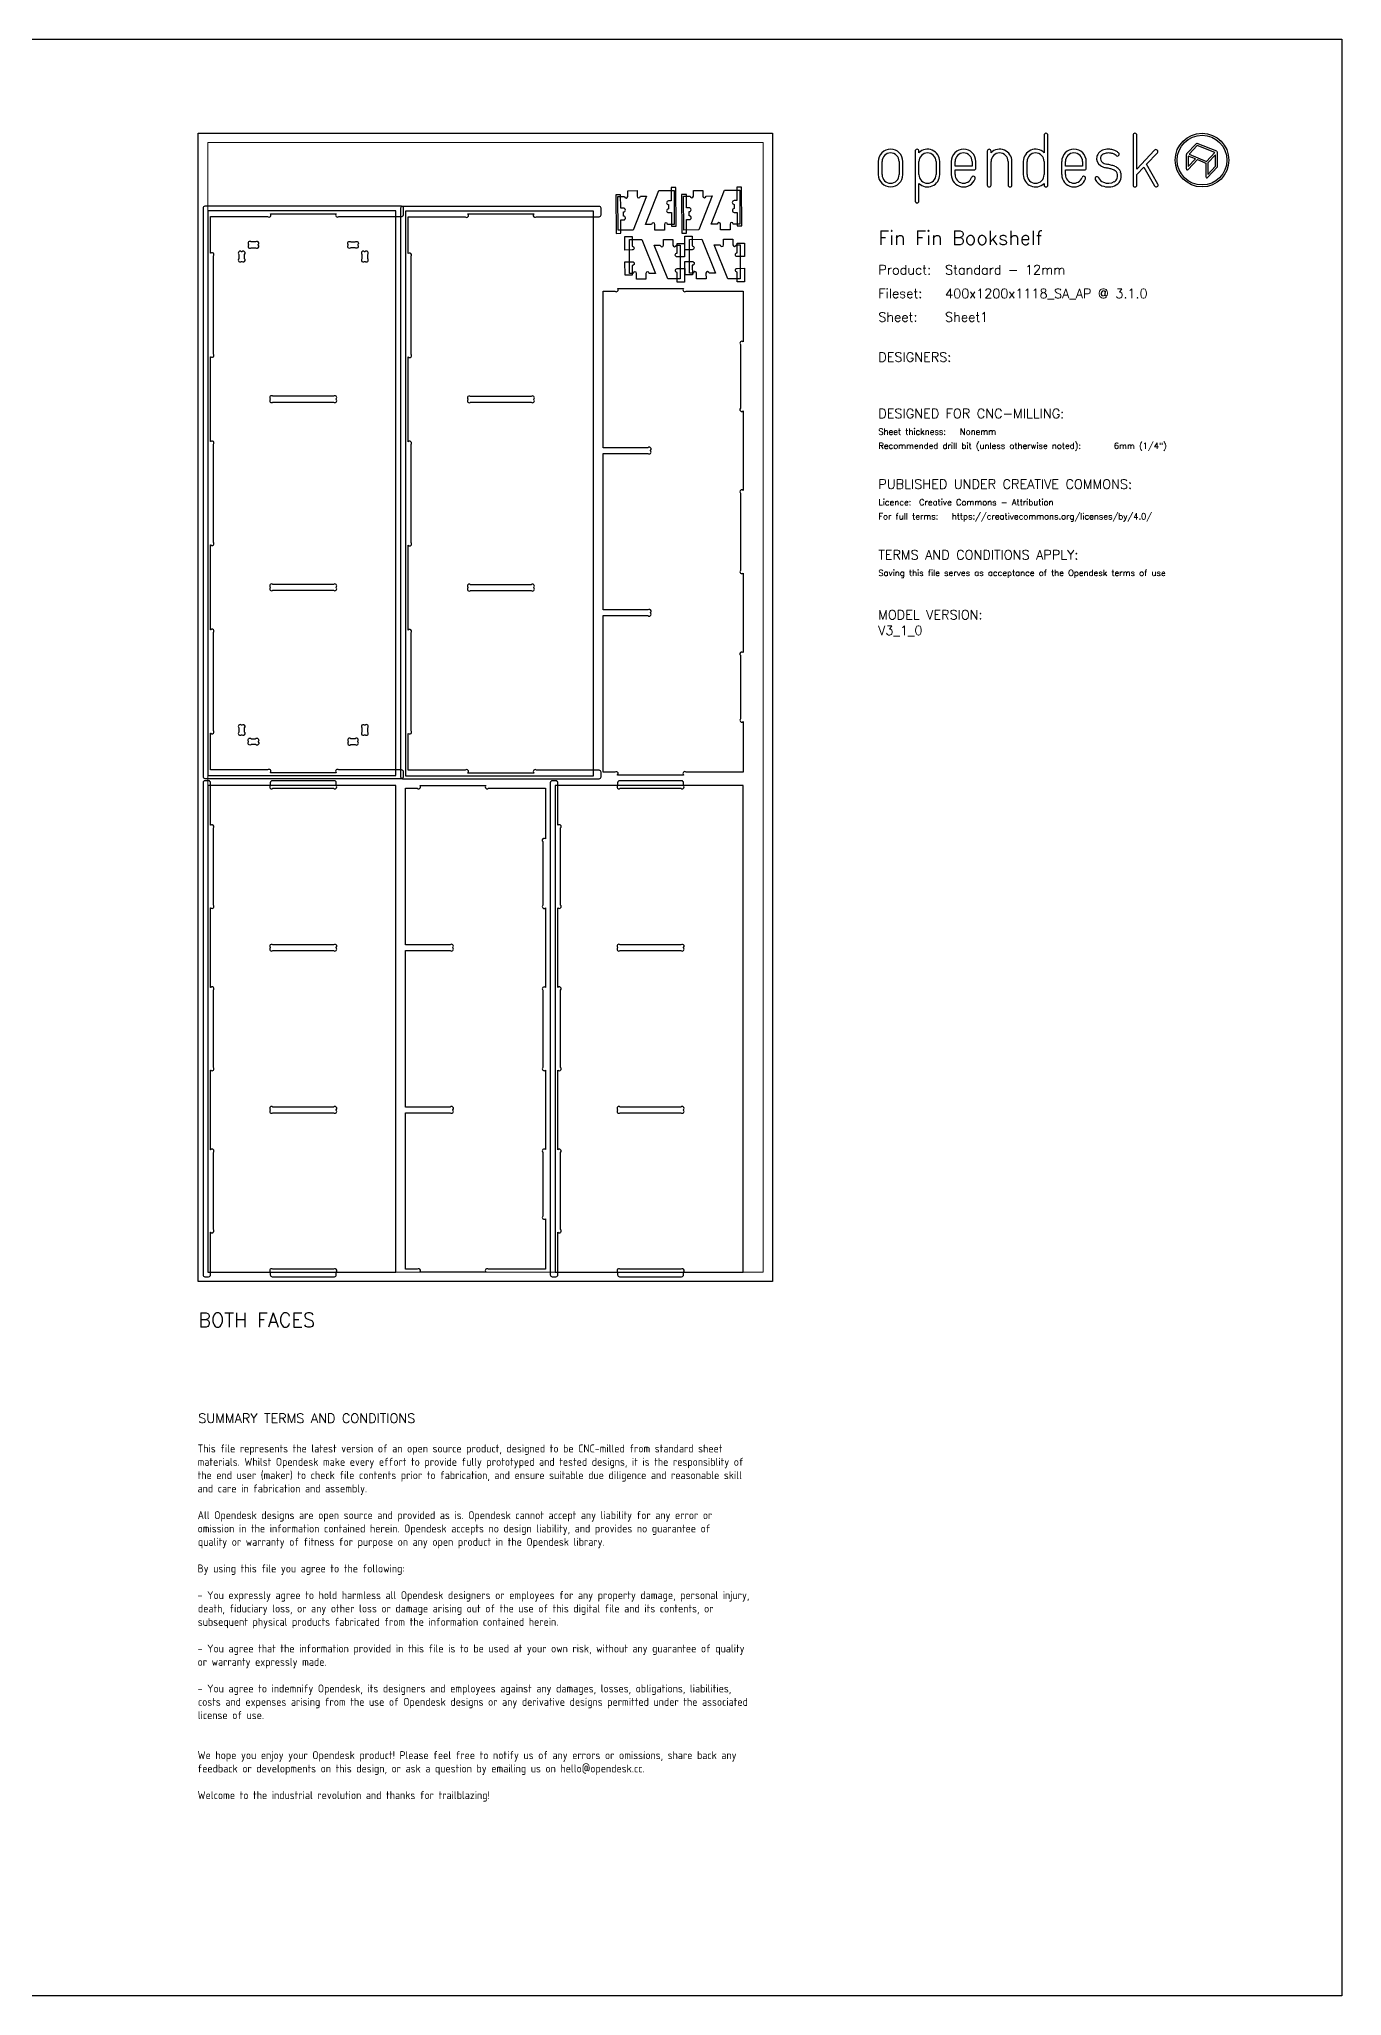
# Model space of a CAD drawing. Header units: millimetres. Extents: x -300 to 5880, y -300 to 4158.
# Drawn here: x 3112 to 5880, y 0 to 4158 of the extents above; entities that cross this region are included whole.
import ezdxf
from ezdxf.enums import TextEntityAlignment as Align

# ---------------------------------------------------------------- set-up
doc = ezdxf.new("R2010")
doc.units = ezdxf.units.MM
doc.layers.add('00-NOPRINT_TEXT', color=7, linetype='Continuous', lineweight=25)
doc.layers.add('00_NOPRINT_TOLERANCE', color=7, linetype='Continuous', lineweight=5)
for name, color, linetype, lineweight, true_color in [('BOARD_$TH-NOMINAL', 3, 'Continuous', 30, 0x00ff00), ('TOP-CUT-INSIDE_12.000MM', 3, 'Continuous', 25, 0x00ff04), ('TOP-CUT-OUTSIDE_12.000MM', 60, 'Continuous', 25, 0xa0ff00), ('TOP-POCKET-INSIDE_6.000MM', 6, 'Continuous', 25, 0xff00e0)]:
    doc.layers.add(name, color=color, linetype=linetype, lineweight=lineweight, true_color=true_color)
doc.styles.add('OD-ISOCP-17_221', font='isocp.shx')
doc.styles.add('OD-ISOCP-17_222', font='isocp.shx')
doc.styles.add('OD-ISOCP-17_223', font='isocp.shx')
doc.styles.add('OD-ISOCP-17_224', font='isocp.shx')
doc.styles.add('OD-ISOCP-17_225', font='isocp.shx')
doc.styles.add('OD-ISOCP-17_226', font='isocp.shx')
doc.styles.add('OD-ISOCP-17_227', font='isocp.shx')
doc.styles.add('OD-ISOCP-17_228', font='isocp.shx')
doc.styles.add('OD-ISOCP-17_229', font='isocp.shx')
doc.styles.add('OD-ISOCP-17_230', font='isocp.shx')
doc.styles.add('OD-ISOCP-17_231', font='isocp.shx')
doc.styles.add('OD-ISOCP-17_232', font='isocp.shx')
doc.styles.add('OD-ISOCP-17_233', font='isocp.shx')
doc.styles.add('OD-ISOCP-17_234', font='isocp.shx')
doc.styles.add('OD-ISOCP-17_235', font='isocp.shx')
doc.styles.add('OD-ISOCP-17_236', font='isocp.shx')
doc.styles.add('OD-ISOCP-17_237', font='isocp.shx')
doc.styles.add('OD-ISOCP-17_238', font='isocp.shx')
doc.styles.add('OD-ISOCP-17_239', font='isocp.shx')
doc.styles.add('OD-SIMPLEX-13_86', font='simplex.shx')
doc.styles.add('OD-SIMPLEX-20_82', font='simplex.shx')
doc.styles.add('OD-SIMPLEX-20_86', font='simplex.shx')
doc.styles.add('OD-SIMPLEX-20_88', font='simplex.shx')
doc.styles.add('OD-SIMPLEX-30_83', font='simplex.shx')
doc.styles.add('OD-SIMPLEX-30_87', font='simplex.shx')

# ---------------------------------------------------------------- blocks, each defined once
blk = doc.blocks.new('Borders Opendesk_7')
at = {"layer": '00-NOPRINT_TEXT'}
for p, q in [((0, 4158), (5880, 4158)), ((5880, 4158), (5880, 0)), ((5247.4, 3954), (5247.4, 3916.7)), ((5255.3, 3848), (5255.3, 3954)), ((5436.4, 3954), (5436.4, 3848)), ((5444.4, 3881.9), (5444.4, 3954)), ((4973.4, 3920.1), (4973.4, 3814.1)), ((4981.3, 3916.7), (4981.3, 3920.1)), ((5126.6, 3920.1), (5126.6, 3848)), ((5134.5, 3916.7), (5134.5, 3920.1)), ((5482.1, 3922), (5444.4, 3881.9)), ((5464.8, 3892.1), (5487.9, 3916.6)), ((5549.5, 3912.6), (5549.5, 3882.2)), ((5570.5, 3935.8), (5550.1, 3914)), ((5553.7, 3909.6), (5553.7, 3887.4)), ((5568.8, 3903.5), (5553.7, 3909.6)), ((5572.6, 3931.9), (5555.2, 3913.4)), ((5555.2, 3913.4), (5592.6, 3898.3)), ((5610, 3916.9), (5572.6, 3931.9)), ((5614.4, 3919.6), (5572.8, 3936.3)), ((5592.6, 3898.3), (5610, 3916.9)), ((5611.5, 3912.4), (5595.2, 3895.1)), ((5611.5, 3888.1), (5611.5, 3912.4)), ((5615.7, 3887.3), (5615.7, 3917.6)), ((4895, 3898), (4895, 3870.1)), ((4902.9, 3870.1), (4902.9, 3898)), ((4939.3, 3898), (4939.3, 3870.1)), ((4947.3, 3870.1), (4947.3, 3898)), ((4981.3, 3870.1), (4981.3, 3898)), ((5017.7, 3898), (5017.7, 3870.1)), ((5025.6, 3870.1), (5025.6, 3898)), ((5050, 3898), (5050, 3870.1)), ((5058, 3888.1), (5058, 3898)), ((5094.4, 3888.1), (5058, 3888.1)), ((5058, 3870.1), (5058, 3880.1)), ((5058, 3880.1), (5098.3, 3880.1)), ((5094.4, 3898), (5094.4, 3888.1)), ((5102.3, 3884.1), (5102.3, 3898)), ((5134.5, 3848), (5134.5, 3898)), ((5170.9, 3898), (5170.9, 3848)), ((5178.9, 3848), (5178.9, 3898)), ((5203, 3898), (5203, 3870.1)), ((5211, 3870.1), (5211, 3898)), ((5247.4, 3898), (5247.4, 3870.1)), ((5284.6, 3898), (5284.6, 3870.1)), ((5292.6, 3888.1), (5292.6, 3898)), ((5329, 3888.1), (5292.6, 3888.1)), ((5292.6, 3870.1), (5292.6, 3880.1)), ((5292.6, 3880.1), (5332.9, 3880.1)), ((5329, 3898), (5329, 3888.1)), ((5336.9, 3884.1), (5336.9, 3898)), ((5444.4, 3870.4), (5459.1, 3886)), ((5444.4, 3848), (5444.4, 3870.4)), ((5459.1, 3886), (5482.1, 3846)), ((5489, 3850), (5464.8, 3892.1)), ((5553.1, 3880.8), (5572.9, 3901.9)), ((5553.7, 3887.4), (5568.8, 3903.5)), ((5572.9, 3901.9), (5591.1, 3894.5)), ((5591.1, 3894.5), (5591.1, 3865.5)), ((5594.7, 3864.1), (5615.1, 3885.8)), ((5595.2, 3895.1), (5595.2, 3870.7)), ((5595.2, 3870.7), (5611.5, 3888.1)), ((4981.3, 3814.1), (4981.3, 3851.4)), ((5247.4, 3851.4), (5247.4, 3848)), ((5880, 0), (0, 0))]:
    blk.add_line(p, q, dxfattribs=at)
for radius in [57, 52.9]:
    blk.add_circle((5582.9, 3901), radius, dxfattribs=at)
for centre, radius, start, end in [((5251.3, 3954), 3.97, 0, 180), ((5440.4, 3954), 3.97, 0, 180), ((4921.1, 3898), 26.1, 0, 180), ((4921.1, 3898), 18.2, 0, 180), ((4977.3, 3920.1), 3.97, 0, 180), ((4999.5, 3898), 26.1, 0, 134.1316), ((4999.5, 3898), 18.2, 0, 180), ((5076.2, 3898), 26.1, 0, 180), ((5076.2, 3898), 18.2, 0, 180), ((5130.6, 3920.1), 3.97, 0, 180), ((5152.7, 3898), 26.1, 0, 134.1316), ((5152.7, 3898), 18.2, 0, 180), ((5229.2, 3898), 26.1, 45.8684, 180), ((5229.2, 3898), 18.2, 0, 180), ((5310.8, 3898), 26.1, 0, 180), ((5310.8, 3898), 18.2, 0, 180), ((5377.2, 3904.5), 18.3, 167.0964, 235.8453), ((5375.9, 3904.8), 16.9, 150.5139, 167.0489), ((5377.5, 3903.4), 19, 138.9882, 149.267), ((5377.5, 3903.4), 19, 127.9168, 138.9882), ((5380.5, 3899.5), 24, 111.7012, 127.9168), ((5375.9, 3904.8), 8.99, 151.0519, 168.0238), ((5377.5, 3903.4), 11.1, 138.9882, 148.8091), ((5377.5, 3903.4), 11.1, 127.9168, 138.9882), ((5380.5, 3899.5), 16, 111.7012, 127.9168), ((5383.5, 3891.9), 32.1, 90, 111.7012), ((5383.5, 3891.9), 24.2, 90, 111.7012), ((5383.5, 3878.8), 45.3, 80.7104, 90), ((5383.5, 3878.8), 37.3, 80.7104, 90), ((5385.9, 3893.2), 22.7, 71.5035, 80.7104), ((5385.9, 3893.2), 30.7, 71.5035, 80.7104), ((5387.1, 3896.7), 19, 61.0356, 71.5035), ((5387.1, 3896.7), 26.9, 61.0356, 71.5035), ((5387.1, 3896.7), 19, 46.7983, 61.0356), ((5387.1, 3896.7), 26.9, 46.7983, 61.0356), ((5402.8, 3913.5), 3.97, 226.7983, 46.7983), ((5485, 3919.3), 3.97, 316.7135, 136.7135), ((5551.6, 3912.6), 2.06, 136.7696, 180), ((5572, 3934.4), 2.06, 68.0714, 136.7696), ((5613.6, 3917.6), 2.06, 0, 68.0714), ((4921.1, 3870.1), 26.1, 180, 0), ((4921.1, 3870.1), 18.2, 180, 0), ((4999.5, 3870.1), 18.2, 180, 0), ((4999.5, 3870.1), 26.1, 225.8684, 0), ((5076.2, 3870.1), 26.1, 180, 340.0258), ((5076.2, 3870.1), 18.2, 180, 340.0258), ((5098.3, 3884.1), 3.97, 270, 0), ((5229.2, 3870.1), 26.1, 180, 314.1316), ((5229.2, 3870.1), 18.2, 180, 0), ((5310.8, 3870.1), 26.1, 180, 340.0258), ((5310.8, 3870.1), 18.2, 180, 340.0258), ((5332.9, 3884.1), 3.97, 270, 0), ((5377.2, 3904.5), 10.3, 167.9603, 235.8613), ((5382, 3911.6), 26.9, 235.8511, 248.0912), ((5382, 3911.6), 18.9, 235.8511, 248.0912), ((5388.7, 3928.4), 44.9, 248.0912, 257.5385), ((5388.7, 3928.4), 37, 248.0912, 257.5385), ((5300, 3526.6), 366.5, 76.1947, 77.5385), ((5300, 3526.6), 374.5, 76.1947, 77.5385), ((5372.7, 3822.5), 61.9, 69.1442, 76.1947), ((5372.7, 3822.5), 69.8, 69.1442, 76.1947), ((5389.5, 3866.6), 14.6, 38.9291, 69.1442), ((5389.5, 3866.6), 22.5, 38.9291, 69.1442), ((5393.9, 3870.2), 8.99, 17.5834, 38.9291), ((5385.6, 3867.6), 17.6, 343.8033, 17.5834), ((5393.9, 3870.2), 16.9, 17.5834, 38.9291), ((5385.6, 3867.6), 25.5, 343.8033, 17.5834), ((5551.6, 3882.2), 2.06, 180, 316.7696), ((5613.6, 3887.3), 2.06, 316.7696, 0), ((5097, 3862.6), 3.97, 340.0258, 160.0258), ((5130.6, 3848), 3.97, 180, 0), ((5174.9, 3848), 3.97, 180, 0), ((5251.3, 3848), 3.97, 180, 0), ((5331.6, 3862.6), 3.97, 340.0258, 160.0258), ((5359.7, 3861.7), 3.97, 24.786, 204.786), ((5380.2, 3871.2), 26.6, 204.786, 247.9544), ((5380.2, 3871.2), 18.7, 204.786, 247.9544), ((5383.5, 3879.3), 35.4, 247.9544, 298.2026), ((5383.5, 3879.3), 27.4, 247.9544, 298.2026), ((5390.6, 3866.1), 12.5, 298.2026, 343.8033), ((5390.6, 3866.1), 20.4, 298.2026, 343.8033), ((5440.4, 3848), 3.97, 180, 0), ((5485.5, 3848), 3.97, 209.8417, 29.8417), ((5593.2, 3865.5), 2.06, 180, 316.7696), ((4977.3, 3814.1), 3.97, 180, 0)]:
    blk.add_arc(centre, radius, start, end, dxfattribs=at)
at = {"layer": '00_NOPRINT_TOLERANCE', "ltscale": 0.379202}
for p, q in [((3450, 3958), (4670, 3958)), ((3450, 1518), (3450, 3958)), ((4670, 3958), (4670, 1518)), ((4670, 1518), (3450, 1518))]:
    blk.add_line(p, q, dxfattribs=at)
at = {"layer": '00_NOPRINT_TOLERANCE', "ltscale": 0.380876}
for p, q in [((3470, 3938), (4650, 3938)), ((4650, 1538), (3470, 1538))]:
    blk.add_line(p, q, dxfattribs=at)
at = {"layer": '00_NOPRINT_TOLERANCE', "ltscale": 0.380023}
for p, q in [((3470, 1538), (3470, 3938)), ((4650, 3938), (4650, 1538))]:
    blk.add_line(p, q, dxfattribs=at)
at = {"layer": 'BOARD_$TH-NOMINAL'}
for p, q in [((3450, 3958), (4670, 3958)), ((3450, 1518), (3450, 3958)), ((4670, 3958), (4670, 1518)), ((4670, 1518), (3450, 1518))]:
    blk.add_line(p, q, dxfattribs=at)
at = {"layer": '00-NOPRINT_TEXT'}
for s, height, style, p in [('Fin Fin Bookshelf', 30, 'OD-SIMPLEX-30_83', (4895, 3720.9)), ('Product:', 20, 'OD-SIMPLEX-20_82', (4895, 3657.9)), ('Standard - 12mm', 20, 'OD-SIMPLEX-20_82', (5036.9, 3657.9)), ('Fileset:', 20, 'OD-SIMPLEX-20_82', (4895, 3607.7)), ('400x1200x1118_SA_AP @ 3.1.0', 20, 'OD-SIMPLEX-20_82', (5036.9, 3607.6)), ('Sheet:', 20, 'OD-SIMPLEX-20_82', (4895, 3557.4)), ('Sheet1', 20, 'OD-SIMPLEX-20_82', (5036.9, 3557.5)), ('DESIGNERS:', 20, 'OD-SIMPLEX-20_82', (4895, 3472.4)), ('DESIGNED FOR CNC-MILLING:', 20, 'OD-SIMPLEX-20_82', (4895, 3352.4)), ('Sheet thickness:', 13, 'OD-SIMPLEX-13_86', (4895, 3317.4)), ('Nonemm', 13, 'OD-SIMPLEX-13_86', (5068.3, 3317.4)), ('Recommended drill bit (unless otherwise noted):', 13, 'OD-SIMPLEX-13_86', (4895, 3287.4)), ('6mm (1/4")', 13, 'OD-SIMPLEX-13_86', (5395.5, 3287.4)), ('PUBLISHED UNDER CREATIVE COMMONS:', 20, 'OD-SIMPLEX-20_82', (4895, 3202.4)), ('Licence:', 13, 'OD-SIMPLEX-13_86', (4895, 3167.4)), ('Creative Commons - Attribution', 13, 'OD-SIMPLEX-13_86', (4981.5, 3167.4)), ('For full terms:', 13, 'OD-SIMPLEX-13_86', (4895, 3137.4)), ('https://creativecommons.org/licenses/by/4.0/', 13, 'OD-SIMPLEX-13_86', (5051.1, 3137.4)), ('TERMS AND CONDITIONS APPLY:', 20, 'OD-SIMPLEX-20_82', (4895, 3052.3)), ('Saving this file serves as acceptance of the Opendesk terms of use ', 13, 'OD-SIMPLEX-13_86', (4895, 3017.3))]:
    blk.add_text(s, height=height, dxfattribs=dict(at, style=style)).set_placement(p)
at = {"layer": '00-NOPRINT_TEXT', "color": 7}
for s, height, style, p in [('BOTH FACES', 30, 'OD-SIMPLEX-30_87', (3450, 1451.3)), ('SUMMARY TERMS AND CONDITIONS', 20, 'OD-SIMPLEX-20_86', (3450, 1237.4))]:
    blk.add_text(s, height=height, dxfattribs=dict(at, style=style)).set_placement(p, align=Align.TOP_LEFT)
for s, style, p in [('This file represents the latest version of an open source product, designed to be CNC-milled from standard sheet', 'OD-ISOCP-17_221', (3448.5, 1154.7)), ('materials. Whilst Opendesk make every effort to provide fully prototyped and tested designs, it is the responsiblity of', 'OD-ISOCP-17_222', (3448.5, 1126.3)), ('the end user (maker) to check file contents prior to fabrication, and ensure suitable due diligence and reasonable skill', 'OD-ISOCP-17_223', (3448.5, 1098)), ('and care in fabrication and assembly.', 'OD-ISOCP-17_224', (3448.5, 1069.7)), ('All Opendesk designs are open source and provided as is. Opendesk cannot accept any liability for any error or', 'OD-ISOCP-17_225', (3448.5, 1013)), ('omission in the information contained herein. Opendesk accepts no design liability, and provides no guarantee of', 'OD-ISOCP-17_226', (3448.5, 984.7)), ('quality or warranty of fitness for purpose on any open product in the Opendesk library.', 'OD-ISOCP-17_227', (3449.1, 956.3)), ('By using this file you agree to the following:', 'OD-ISOCP-17_228', (3448.5, 899.7)), ('- You expressly agree to hold harmless all Opendesk designers or employees for any property damage, personal injury,', 'OD-ISOCP-17_229', (3448.5, 843)), ('death, fiduciary loss, or any other loss or damage arising out of the use of this digital file and its contents, or', 'OD-ISOCP-17_230', (3449.1, 814.7)), ('subsequent physical products fabricated from the information contained herein.', 'OD-ISOCP-17_231', (3449, 786.3)), ('- You agree that the information provided in this file is to be used at your own risk, without any guarantee of quality', 'OD-ISOCP-17_232', (3448.5, 729.7)), ('or warranty expressly made.', 'OD-ISOCP-17_233', (3448.5, 701.3)), ('- You agree to indemnify Opendesk, its designers and employees against any damages, losses, obligations, liabilities,', 'OD-ISOCP-17_234', (3448.5, 644.7)), ('costs and expenses arising from the use of Opendesk designs or any derivative designs permitted under the associated', 'OD-ISOCP-17_235', (3449.1, 616.3)), ('license of use.', 'OD-ISOCP-17_236', (3448.8, 588)), ('We hope you enjoy your Opendesk product! Please feel free to notify us of any errors or omissions, share back any', 'OD-ISOCP-17_237', (3448.5, 503)), ('feedback or developments on this design, or ask a question by emailing us on hello@opendesk.cc.', 'OD-ISOCP-17_238', (3448.5, 474.7)), ('Welcome to the industrial revolution and thanks for trailblazing!', 'OD-ISOCP-17_239', (3448.5, 418))]:
    blk.add_text(s, height=17, dxfattribs=dict(at, style=style)).set_placement(p)

msp = doc.modelspace()

# ---------------------------------------------------------------- linework, layer by layer
at = {"layer": 'TOP-CUT-INSIDE_12.000MM'}
for points in [[(3542.7, 3685.8, 1), (3548.4, 3691.5), (3548.4, 3700.5, 1), (3542.7, 3706.2), (3541.7, 3706.2, 1), (3536, 3700.5), (3536, 3691.5, 1), (3541.7, 3685.8)], [(3577.4, 3720.3), (3577.4, 3721.3, 1), (3571.7, 3727), (3562.7, 3727, 1), (3557, 3721.3), (3557, 3720.3, 1), (3562.7, 3714.6), (3571.7, 3714.6, 1)], [(3797.6, 3691.5, 1), (3803.3, 3685.8), (3804.3, 3685.8, 1), (3810, 3691.5), (3810, 3700.5, 1), (3804.3, 3706.2), (3803.3, 3706.2, 1), (3797.6, 3700.5)], [(3548.4, 2694.5, 1), (3542.7, 2700.2), (3541.7, 2700.2, 1), (3536, 2694.5), (3536, 2685.5, 1), (3541.7, 2679.8), (3542.7, 2679.8, 1), (3548.4, 2685.5)], [(3803.3, 2700.2, 1), (3797.6, 2694.5), (3797.6, 2685.5, 1), (3803.3, 2679.8), (3804.3, 2679.8, 1), (3810, 2685.5), (3810, 2694.5, 1), (3804.3, 2700.2)]]:
    msp.add_lwpolyline(points, format="xyb", close=True, dxfattribs=at)
for points in [[(3789, 3721.3), (3789, 3720.3, -1), (3783.3, 3714.6), (3774.3, 3714.6, -1), (3768.6, 3720.3), (3768.6, 3721.3, -1), (3774.3, 3727), (3783.3, 3727, -1), (3789, 3721.3)], [(3562.7, 2659, -1), (3557, 2664.7), (3557, 2665.7, -1), (3562.7, 2671.4), (3571.7, 2671.4, -1), (3577.4, 2665.7), (3577.4, 2664.7, -1), (3571.7, 2659), (3562.7, 2659)], [(3789, 2664.7), (3789, 2665.7, 1), (3783.3, 2671.4), (3774.3, 2671.4, 1), (3768.6, 2665.7), (3768.6, 2664.7, 1), (3774.3, 2659), (3783.3, 2659, 1), (3789, 2664.7)]]:
    msp.add_lwpolyline(points, format="xyb", dxfattribs=at)
at = {"layer": 'TOP-CUT-OUTSIDE_12.000MM'}
for points in [[(4362.6, 3823.9), (4362.5, 3835.9), (4382.5, 3836), (4382.5, 3824, 1), (4389.5, 3824.1), (4402.5, 3824.1), (4374.1, 3752), (4341.9, 3751.9), (4341.6, 3823.9), (4355.6, 3823.9, 1)], [(4440.3, 3764.3), (4440.4, 3752.3), (4420.4, 3752.2), (4420.3, 3764.2, 1), (4413.3, 3764.2), (4400.3, 3764.1), (4428.8, 3836.2), (4461, 3836.4), (4461.3, 3764.4), (4447.3, 3764.3, 1)], [(4502.1, 3824.5), (4502.1, 3836.5), (4522.1, 3836.6), (4522.1, 3824.6, 1), (4529.1, 3824.6), (4542.1, 3824.7), (4513.6, 3752.6), (4481.4, 3752.4), (4481.1, 3824.4), (4495.1, 3824.5, 1)], [(4579.9, 3764.9), (4580, 3752.9), (4560, 3752.8), (4559.9, 3764.8, 1), (4552.9, 3764.8), (4539.9, 3764.7), (4568.4, 3836.8), (4600.6, 3837), (4600.9, 3765), (4586.9, 3764.9, 1)], [(4401.3, 3660.1), (4401.3, 3648.1), (4381.3, 3648), (4381.3, 3660, 1), (4374.3, 3660), (4366.3, 3660), (4366, 3732), (4392.2, 3732.1), (4421.3, 3660.2), (4408.3, 3660.1, 1)], [(4438.6, 3720.3), (4438.5, 3732.3), (4458.5, 3732.3), (4458.6, 3720.3, 1), (4465.6, 3720.4), (4473.6, 3720.4), (4473.9, 3648.4), (4447.7, 3648.3), (4418.6, 3720.2), (4431.6, 3720.2, 1)], [(4528.8, 3660.6), (4528.9, 3648.6), (4508.9, 3648.6), (4508.8, 3660.6, 1), (4501.8, 3660.5), (4493.8, 3660.5), (4493.5, 3732.5), (4519.7, 3732.6), (4548.8, 3660.7), (4535.8, 3660.7, 1)], [(4566.1, 3720.8), (4566.1, 3732.8), (4586.1, 3732.9), (4586.1, 3720.9, 1), (4593.1, 3720.9), (4601.1, 3720.9), (4601.4, 3648.9), (4575.2, 3648.8), (4546.1, 3720.7), (4559.1, 3720.8, 1)], [(4411, 2939.3, 1), (4405.3, 2945), (4310, 2945), (4310, 3277.7), (4405.3, 3277.7, 1), (4411, 3283.3), (4411, 3284, 1), (4405.3, 3289.7), (4310, 3289.7), (4310, 3622.3), (4335.3, 3622.3, 1), (4341, 3628), (4341, 3628.3), (4481, 3628.3), (4481, 3628, 1), (4486.7, 3622.3), (4608, 3622.3), (4608, 3514.9), (4607.7, 3514.9, 1), (4602, 3509.2), (4602, 3373.8, 1), (4607.7, 3368.1), (4608, 3368.1), (4608, 3199.2), (4607.7, 3199.2, 1), (4602, 3193.5), (4602, 3029.1, 1), (4607.7, 3023.5), (4608, 3023.5), (4608, 2854.5), (4607.7, 2854.5, 1), (4602, 2848.9), (4602, 2713.4, 1), (4607.7, 2707.8), (4608, 2707.8), (4608, 2600.3), (4486.7, 2600.3, 1), (4481, 2594.7), (4481, 2594.3), (4341, 2594.3), (4341, 2594.7, 1), (4335.3, 2600.3), (4310, 2600.3), (4310, 2933), (4405.3, 2933, 1), (4411, 2938.6)], [(3991, 1883, 1), (3985.3, 1888.7), (3890, 1888.7), (3890, 2221.3), (3985.3, 2221.3, 1), (3991, 2227), (3991, 2227.7, 1), (3985.3, 2233.3), (3890, 2233.3), (3890, 2566), (3915.3, 2566, 1), (3921, 2571.7), (3921, 2572), (4061, 2572), (4061, 2571.7, 1), (4066.7, 2566), (4188, 2566), (4188, 2458.5), (4187.7, 2458.5, 1), (4182, 2452.9), (4182, 2317.5, 1), (4187.7, 2311.8), (4188, 2311.8), (4188, 2142.9), (4187.7, 2142.9, 1), (4182, 2137.2), (4182, 1972.8, 1), (4187.7, 1967.1), (4188, 1967.1), (4188, 1798.2), (4187.7, 1798.2, 1), (4182, 1792.5), (4182, 1657.1, 1), (4187.7, 1651.5), (4188, 1651.5), (4188, 1544), (4066.7, 1544, 1), (4061, 1538.3), (4061, 1538), (3921, 1538), (3921, 1538.3, 1), (3915.3, 1544), (3890, 1544), (3890, 1876.7), (3985.3, 1876.7, 1), (3991, 1882.3)]]:
    msp.add_lwpolyline(points, format="xyb", close=True, dxfattribs=at)
for points in [[(3870, 2593), (3870, 3793), (3470, 3793), (3470, 2593)], [(3890, 2592.5), (4290, 2592.5), (4290, 3792.5), (3890, 3792.5)], [(3470, 1538), (3870, 1538), (3870, 2572), (3470, 2572)], [(4208, 1538), (4608, 1538), (4608, 2572), (4208, 2572)]]:
    msp.add_lwpolyline(points, close=True, dxfattribs=at)
at = {"layer": 'TOP-POCKET-INSIDE_6.000MM'}
for points in [[(4353.8, 3773.9, 1), (4353.7, 3781.9), (4353.7, 3790.9, 1), (4353.7, 3798.9), (4347.7, 3798.9), (4347.5, 3827.4), (4337.5, 3827.3), (4337.9, 3745.3), (4347.9, 3745.4), (4347.8, 3773.9)], [(4449.1, 3814.3, 1), (4449.2, 3806.3), (4449.2, 3797.3, 1), (4449.2, 3789.3), (4455.2, 3789.3), (4455.4, 3760.8), (4465.4, 3760.9), (4465, 3842.9), (4455, 3842.8), (4455.1, 3814.3)], [(4487.3, 3774.5), (4493.3, 3774.5, 1), (4493.3, 3782.5), (4493.3, 3791.5, 1), (4493.2, 3799.5), (4487.2, 3799.5), (4487.1, 3828), (4477.1, 3827.9), (4477.4, 3745.9), (4487.4, 3746)], [(4594.7, 3814.9), (4588.7, 3814.9, 1), (4588.7, 3806.9), (4588.8, 3797.9, 1), (4588.8, 3789.9), (4594.8, 3789.9), (4594.9, 3761.4), (4604.9, 3761.5), (4604.6, 3843.5), (4594.6, 3843.4)], [(3882, 2605), (3748.6, 2605, 1), (3742.9, 2599.3), (3742.9, 2599), (3603.1, 2599), (3603.1, 2599.3, 1), (3597.4, 2605), (3476, 2605), (3476, 2683.1), (3476.3, 2683.1, 1), (3482, 2688.8), (3482, 2897.2, 1), (3476.3, 2902.9), (3476, 2902.9), (3476, 3083.1), (3476.3, 3083.1, 1), (3482, 3088.8), (3482, 3297.2, 1), (3476.3, 3302.9), (3476, 3302.9), (3476, 3483.1), (3476.3, 3483.1, 1), (3482, 3488.8), (3482, 3697.2, 1), (3476.3, 3702.9), (3476, 3702.9), (3476, 3781), (3597.4, 3781, 1), (3603.1, 3786.7), (3603.1, 3787), (3742.9, 3787), (3742.9, 3786.7, 1), (3748.6, 3781), (3882, 3781, 0.414214), (3886, 3785), (3886, 3799, 0.414214), (3882, 3803), (3464, 3803, 0.414214), (3460, 3799), (3460, 2591, 0.414214), (3464, 2587), (3882, 2587, 0.414214), (3886, 2591), (3886, 2601, 0.414214)], [(4302, 2586.5, 0.414214), (4306, 2590.5), (4306, 2600.5, 0.414214), (4302, 2604.5), (4168.6, 2604.5, 1), (4162.9, 2598.9), (4162.9, 2598.5), (4023.1, 2598.5), (4023.1, 2598.9, 1), (4017.4, 2604.5), (3896, 2604.5), (3896, 2682.6), (3896.3, 2682.6, 1), (3902, 2688.3), (3902, 2896.8, 1), (3896.3, 2902.4), (3896, 2902.4), (3896, 3082.6), (3896.3, 3082.6, 1), (3902, 3088.3), (3902, 3296.8, 1), (3896.3, 3302.4), (3896, 3302.4), (3896, 3482.6), (3896.3, 3482.6, 1), (3902, 3488.3), (3902, 3696.8, 1), (3896.3, 3702.4), (3896, 3702.4), (3896, 3780.5), (4017.4, 3780.5, 1), (4023.1, 3786.2), (4023.1, 3786.5), (4162.9, 3786.5), (4162.9, 3786.2, 1), (4168.6, 3780.5), (4302, 3780.5, 0.414214), (4306, 3784.5), (4306, 3798.5, 0.414214), (4302, 3802.5), (3884, 3802.5, 0.414214), (3880, 3798.5), (3880, 2590.5, 0.414214), (3884, 2586.5)], [(4372.1, 3710), (4356.6, 3709.9), (4356.4, 3738.4), (4371.9, 3738.5), (4372, 3718, -1)], [(4467.6, 3703.4), (4467.5, 3723.9), (4483, 3723.9), (4483.2, 3695.4), (4467.7, 3695.4, -1)], [(4499.6, 3710.5), (4484.1, 3710.5), (4484, 3739), (4499.5, 3739), (4499.6, 3718.5, -1)], [(4595.2, 3703.9), (4595.1, 3724.4), (4610.6, 3724.5), (4610.7, 3696), (4595.2, 3695.9, -1)], [(4372.2, 3677), (4372.3, 3656.5), (4356.8, 3656.4), (4356.7, 3684.9), (4372.2, 3685, -1)], [(4467.8, 3670.4), (4483.3, 3670.4), (4483.4, 3641.9), (4467.9, 3641.9), (4467.8, 3662.4, -1)], [(4499.7, 3685.5, -1), (4499.7, 3677.5), (4499.8, 3657), (4484.3, 3657), (4484.2, 3685.5)], [(4610.9, 3642.5), (4595.4, 3642.4), (4595.3, 3662.9, -1), (4595.3, 3670.9), (4610.8, 3671)], [(3737.3, 3399.1), (3608.7, 3399.1, 1), (3603, 3393.4), (3603, 3392.6, 1), (3608.7, 3386.9), (3737.3, 3386.9, 1), (3743, 3392.6), (3743, 3393.4, 1)], [(4023, 3393), (4023, 3392.1, 1), (4028.7, 3386.4), (4157.3, 3386.4, 1), (4163, 3392.1), (4163, 3393, 1), (4157.3, 3398.6), (4028.7, 3398.6, 1)], [(3603, 2993.4), (3603, 2992.6, 1), (3608.7, 2986.9), (3737.3, 2986.9, 1), (3743, 2992.6), (3743, 2993.4, 1), (3737.3, 2999.1), (3608.7, 2999.1, 1)], [(4163, 2992.1), (4163, 2993, 1), (4157.3, 2998.6), (4028.7, 2998.6, 1), (4023, 2993), (4023, 2992.1, 1), (4028.7, 2986.4), (4157.3, 2986.4, 1)], [(3464, 1528), (3472, 1528, 0.414214), (3476, 1532), (3476, 1622.6), (3476.3, 1622.6, 1), (3482, 1628.2), (3482, 1792.4, 1), (3476.3, 1798.1), (3476, 1798.1), (3476, 1967.2), (3476.3, 1967.2, 1), (3482, 1972.9), (3482, 2137.1, 1), (3476.3, 2142.8), (3476, 2142.8), (3476, 2311.9), (3476.3, 2311.9, 1), (3482, 2317.6), (3482, 2481.8, 1), (3476.3, 2487.4), (3476, 2487.4), (3476, 2578, 0.414214), (3472, 2582), (3464, 2582, 0.414214), (3460, 2578), (3460, 1532, 0.414214)], [(4202, 1528), (4210, 1528, 0.414214), (4214, 1532), (4214, 1622.6), (4214.3, 1622.6, 1), (4220, 1628.2), (4220, 1792.4, 1), (4214.3, 1798.1), (4214, 1798.1), (4214, 1967.2), (4214.3, 1967.2, 1), (4220, 1972.9), (4220, 2137.1, 1), (4214.3, 2142.8), (4214, 2142.8), (4214, 2311.9), (4214.3, 2311.9, 1), (4220, 2317.6), (4220, 2481.8, 1), (4214.3, 2487.4), (4214, 2487.4), (4214, 2578, 0.414214), (4210, 2582), (4202, 2582, 0.414214), (4198, 2578), (4198, 1532, 0.414214)], [(3737.4, 2221.2, 1), (3743.1, 2226.9), (3743.1, 2227.8, 1), (3737.4, 2233.4), (3608.6, 2233.4, 1), (3602.9, 2227.8), (3602.9, 2226.9, 1), (3608.6, 2221.2)], [(4475.4, 2221.2, 1), (4481.1, 2226.9), (4481.1, 2227.8, 1), (4475.4, 2233.4), (4346.6, 2233.4, 1), (4340.9, 2227.8), (4340.9, 2226.9, 1), (4346.6, 2221.2)], [(3737.4, 1876.6, 1), (3743.1, 1882.2), (3743.1, 1883.1, 1), (3737.4, 1888.8), (3608.6, 1888.8, 1), (3602.9, 1883.1), (3602.9, 1882.2, 1), (3608.6, 1876.6)], [(4475.4, 1876.6, 1), (4481.1, 1882.2), (4481.1, 1883.1, 1), (4475.4, 1888.8), (4346.6, 1888.8, 1), (4340.9, 1883.1), (4340.9, 1882.2, 1), (4346.6, 1876.6)]]:
    msp.add_lwpolyline(points, format="xyb", close=True, dxfattribs=at)
for points in [[(3608.6, 2566), (3737.4, 2566, 1), (3743.1, 2571.7), (3743.1, 2578, 0.414214), (3739.1, 2582), (3606.9, 2582, 0.414214), (3602.9, 2578), (3602.9, 2571.7, 1), (3608.6, 2566)], [(4346.6, 2566), (4475.4, 2566, 1), (4481.1, 2571.7), (4481.1, 2578, 0.414214), (4477.1, 2582), (4344.9, 2582, 0.414214), (4340.9, 2578), (4340.9, 2571.7, 1), (4346.6, 2566)], [(3602.9, 1538.3), (3602.9, 1532, 0.414214), (3606.9, 1528), (3739.1, 1528, 0.414214), (3743.1, 1532), (3743.1, 1538.3, 1), (3737.4, 1544), (3608.6, 1544, 1), (3602.9, 1538.3)], [(4340.9, 1538.3), (4340.9, 1532, 0.414214), (4344.9, 1528), (4477.1, 1528, 0.414214), (4481.1, 1532), (4481.1, 1538.3, 1), (4475.4, 1544), (4346.6, 1544, 1), (4340.9, 1538.3)]]:
    msp.add_lwpolyline(points, format="xyb", dxfattribs=at)

# ---------------------------------------------------------------- block references
msp.add_blockref('Borders Opendesk_7', (0, 0))

# ---------------------------------------------------------------- texts
at = {"insert": (4894.6, 2944.9), "char_height": 20, "width": 292.308, "attachment_point": 1, "style": 'OD-SIMPLEX-20_88'}
msp.add_mtext('MODEL VERSION:\\PV3_1_0', dxfattribs=at)

doc.saveas('drawing.dxf')
